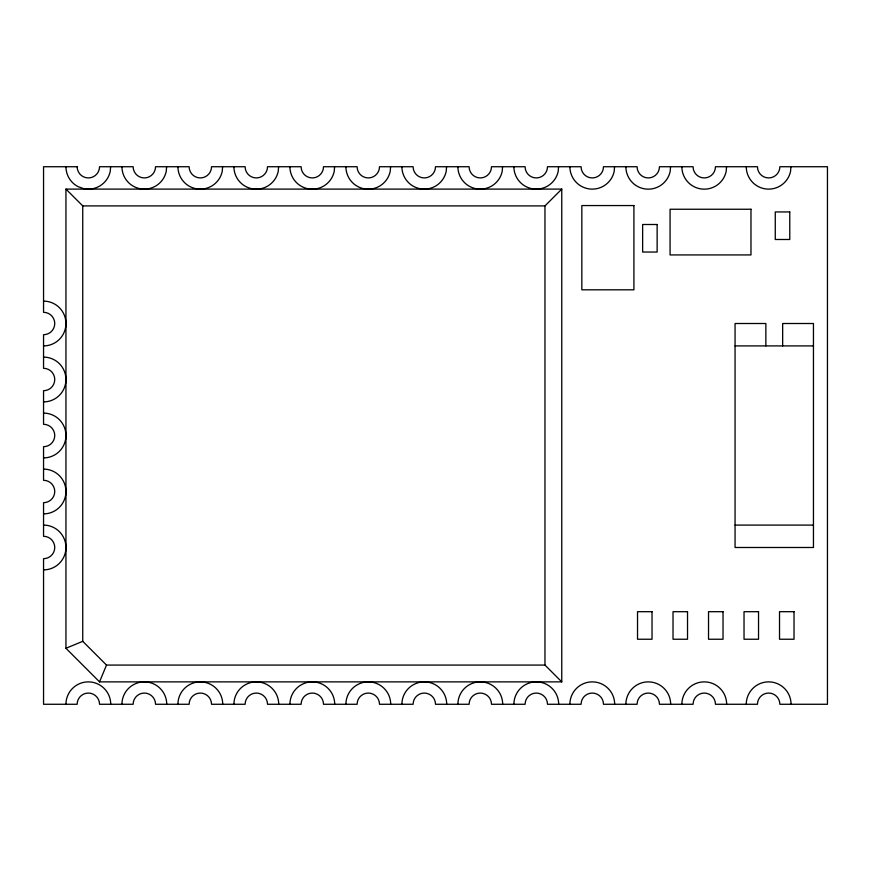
<?xml version="1.0" encoding="UTF-8"?>
<svg xmlns="http://www.w3.org/2000/svg" width="871" height="871" viewBox="0 0 871 871"><rect width="100%" height="100%" fill="white"/><g stroke="black" fill="none" stroke-linecap="round" stroke-linejoin="round"><path stroke-width="1.31" d="M66.065 166.731L65.978 167.896A22.396 22.396 0 0 0 78.161 186.688L83.67 188.637L89.506 189.105A22.396 22.396 0 0 0 110.247 171.402L110.617 166.731M122.06 166.731L121.973 167.896A22.396 22.396 0 0 0 166.241 171.402L166.611 166.731M178.054 166.731L177.967 167.896A22.396 22.396 0 0 0 222.236 171.402L222.606 166.731M234.049 166.731L233.951 167.896A22.396 22.396 0 0 0 278.23 171.402L278.6 166.731M290.043 166.731L289.945 167.896A22.396 22.396 0 0 0 334.224 171.402L334.595 166.731M346.037 166.731L345.939 167.896A22.396 22.396 0 0 0 390.219 171.402L390.589 166.731M402.021 166.731L401.934 167.896A22.396 22.396 0 0 0 446.202 171.402L446.573 166.731M458.015 166.731L457.928 167.896A22.396 22.396 0 0 0 502.197 171.402L502.567 166.731M514.01 166.731L513.923 167.896A22.396 22.396 0 0 0 558.191 171.402L558.561 166.731M570.004 166.731L569.917 167.896A22.396 22.396 0 0 0 614.186 171.402L614.556 166.731M625.999 166.731L625.901 167.896A22.396 22.396 0 0 0 670.18 171.402L670.55 166.731M681.993 166.731L681.895 167.896A22.396 22.396 0 0 0 726.174 171.402L726.545 166.731M746.382 166.731L746.295 167.896A22.396 22.396 0 0 0 790.563 171.402L790.933 166.731M99.544 681.873L106.502 665.074L544.963 665.074L561.762 681.873L99.544 681.873L65.946 648.274L65.946 189.105L561.762 189.105L561.762 681.873M65.946 189.105L82.745 205.904L544.963 205.904L561.762 189.105M65.946 648.274L82.745 641.317L82.745 205.904M735.059 345.907L813.449 345.907M735.059 525.093L813.449 525.093M82.745 641.317L106.502 665.074M782.659 345.907L782.659 323.511L813.449 323.511L813.449 547.489L735.059 547.489L735.059 323.511L765.859 323.511L765.859 345.907M544.963 205.904L544.963 665.074M43.55 525.093A22.396 22.396 0 0 1 65.946 547.489A22.396 22.396 0 0 1 43.55 569.884M43.55 301.116A22.396 22.396 0 0 1 65.946 323.511A22.396 22.396 0 0 1 43.55 345.907M746.262 704.269A22.396 22.396 0 0 1 768.658 681.873A22.396 22.396 0 0 1 791.053 704.269M65.946 704.269A22.396 22.396 0 0 1 88.341 681.873A22.396 22.396 0 0 1 110.737 704.269M43.55 469.099A22.396 22.396 0 0 1 65.946 491.494A22.396 22.396 0 0 1 43.55 513.89M43.55 413.104A22.396 22.396 0 0 1 65.946 435.5A22.396 22.396 0 0 1 43.55 457.896M43.55 357.11A22.396 22.396 0 0 1 65.946 379.506A22.396 22.396 0 0 1 43.55 401.901M681.873 704.269A22.396 22.396 0 0 1 704.269 681.873A22.396 22.396 0 0 1 726.664 704.269M625.879 704.269A22.396 22.396 0 0 1 648.274 681.873A22.396 22.396 0 0 1 670.67 704.269M569.884 704.269A22.396 22.396 0 0 1 592.28 681.873A22.396 22.396 0 0 1 614.676 704.269M513.89 704.269A22.396 22.396 0 0 1 536.286 681.873A22.396 22.396 0 0 1 558.681 704.269M457.896 704.269A22.396 22.396 0 0 1 480.291 681.873A22.396 22.396 0 0 1 502.687 704.269M401.901 704.269A22.396 22.396 0 0 1 424.297 681.873A22.396 22.396 0 0 1 446.703 704.269M345.907 704.269A22.396 22.396 0 0 1 368.313 681.873A22.396 22.396 0 0 1 390.709 704.269M289.923 704.269A22.396 22.396 0 0 1 312.319 681.873A22.396 22.396 0 0 1 334.714 704.269M233.929 704.269A22.396 22.396 0 0 1 256.324 681.873A22.396 22.396 0 0 1 278.72 704.269M177.934 704.269A22.396 22.396 0 0 1 200.33 681.873A22.396 22.396 0 0 1 222.726 704.269M121.94 704.269A22.396 22.396 0 0 1 144.336 681.873A22.396 22.396 0 0 1 166.731 704.269M77.149 166.731L43.55 166.731L43.55 312.319A11.203 11.203 0 0 1 54.753 323.511A11.203 11.203 0 0 1 43.55 334.714L43.55 368.313A11.203 11.203 0 0 1 54.753 379.506A11.203 11.203 0 0 1 43.55 390.709L43.55 424.297A11.203 11.203 0 0 1 54.753 435.5A11.203 11.203 0 0 1 43.55 446.703L43.55 480.291A11.203 11.203 0 0 1 54.753 491.494A11.203 11.203 0 0 1 43.55 502.687L43.55 536.286A11.203 11.203 0 0 1 54.753 547.489A11.203 11.203 0 0 1 43.55 558.681L43.55 704.269L77.149 704.269A11.203 11.203 0 0 1 88.341 693.066A11.203 11.203 0 0 1 99.544 704.269L133.143 704.269A11.203 11.203 0 0 1 144.336 693.066A11.203 11.203 0 0 1 155.539 704.269L189.127 704.269A11.203 11.203 0 0 1 200.33 693.066A11.203 11.203 0 0 1 211.533 704.269L245.121 704.269A11.203 11.203 0 0 1 256.324 693.066A11.203 11.203 0 0 1 267.517 704.269L301.116 704.269A11.203 11.203 0 0 1 312.319 693.066A11.203 11.203 0 0 1 323.511 704.269L357.11 704.269A11.203 11.203 0 0 1 368.313 693.066A11.203 11.203 0 0 1 379.506 704.269L413.104 704.269A11.203 11.203 0 0 1 424.297 693.066A11.203 11.203 0 0 1 435.5 704.269L469.099 704.269A11.203 11.203 0 0 1 480.291 693.066A11.203 11.203 0 0 1 491.494 704.269L525.093 704.269A11.203 11.203 0 0 1 536.286 693.066A11.203 11.203 0 0 1 547.489 704.269L581.077 704.269A11.203 11.203 0 0 1 592.28 693.066A11.203 11.203 0 0 1 603.483 704.269L637.071 704.269A11.203 11.203 0 0 1 648.274 693.066A11.203 11.203 0 0 1 659.467 704.269L693.066 704.269A11.203 11.203 0 0 1 704.269 693.066A11.203 11.203 0 0 1 715.461 704.269L757.454 704.269A11.203 11.203 0 0 1 768.658 693.066A11.203 11.203 0 0 1 779.861 704.269L827.45 704.269L827.45 166.731L779.861 166.731A11.203 11.203 0 0 1 768.658 177.934A11.203 11.203 0 0 1 757.454 166.731L715.461 166.731A11.203 11.203 0 0 1 704.269 177.934A11.203 11.203 0 0 1 693.066 166.731L659.467 166.731A11.203 11.203 0 0 1 648.274 177.934A11.203 11.203 0 0 1 637.071 166.731L603.483 166.731A11.203 11.203 0 0 1 592.28 177.934A11.203 11.203 0 0 1 581.077 166.731L547.489 166.731A11.203 11.203 0 0 1 536.286 177.934A11.203 11.203 0 0 1 525.093 166.731L491.494 166.731A11.203 11.203 0 0 1 480.291 177.934A11.203 11.203 0 0 1 469.099 166.731L435.5 166.731A11.203 11.203 0 0 1 424.297 177.934A11.203 11.203 0 0 1 413.104 166.731L379.506 166.731A11.203 11.203 0 0 1 368.313 177.934A11.203 11.203 0 0 1 357.11 166.731L323.511 166.731A11.203 11.203 0 0 1 312.319 177.934A11.203 11.203 0 0 1 301.116 166.731L267.517 166.731A11.203 11.203 0 0 1 256.324 177.934A11.203 11.203 0 0 1 245.121 166.731L211.533 166.731A11.203 11.203 0 0 1 200.33 177.934A11.203 11.203 0 0 1 189.127 166.731L155.539 166.731A11.203 11.203 0 0 1 144.336 177.934A11.203 11.203 0 0 1 133.143 166.731L99.544 166.731A11.203 11.203 0 0 1 88.341 177.934A11.203 11.203 0 0 1 77.149 166.731M633.914 205.556L581.839 205.556L581.839 289.814L633.914 289.814L633.914 205.556M750.976 209.247L670.071 209.247L670.071 254.931L750.976 254.931L750.976 209.247M789.768 211.947L775.266 211.947L775.266 239.492L789.768 239.492L789.768 211.947M657.137 224.5L642.635 224.5L642.635 252.046L657.137 252.046L657.137 224.5M652.031 611.692L637.528 611.692L637.528 639.238L652.031 639.238L652.031 611.692M687.524 611.692L673.022 611.692L673.022 639.238L687.524 639.238L687.524 611.692M723.028 611.692L708.526 611.692L708.526 639.238L723.028 639.238L723.028 611.692M758.532 611.692L744.03 611.692L744.03 639.238L758.532 639.238L758.532 611.692M794.025 611.692L779.523 611.692L779.523 639.238L794.025 639.238L794.025 611.692"/></g></svg>
